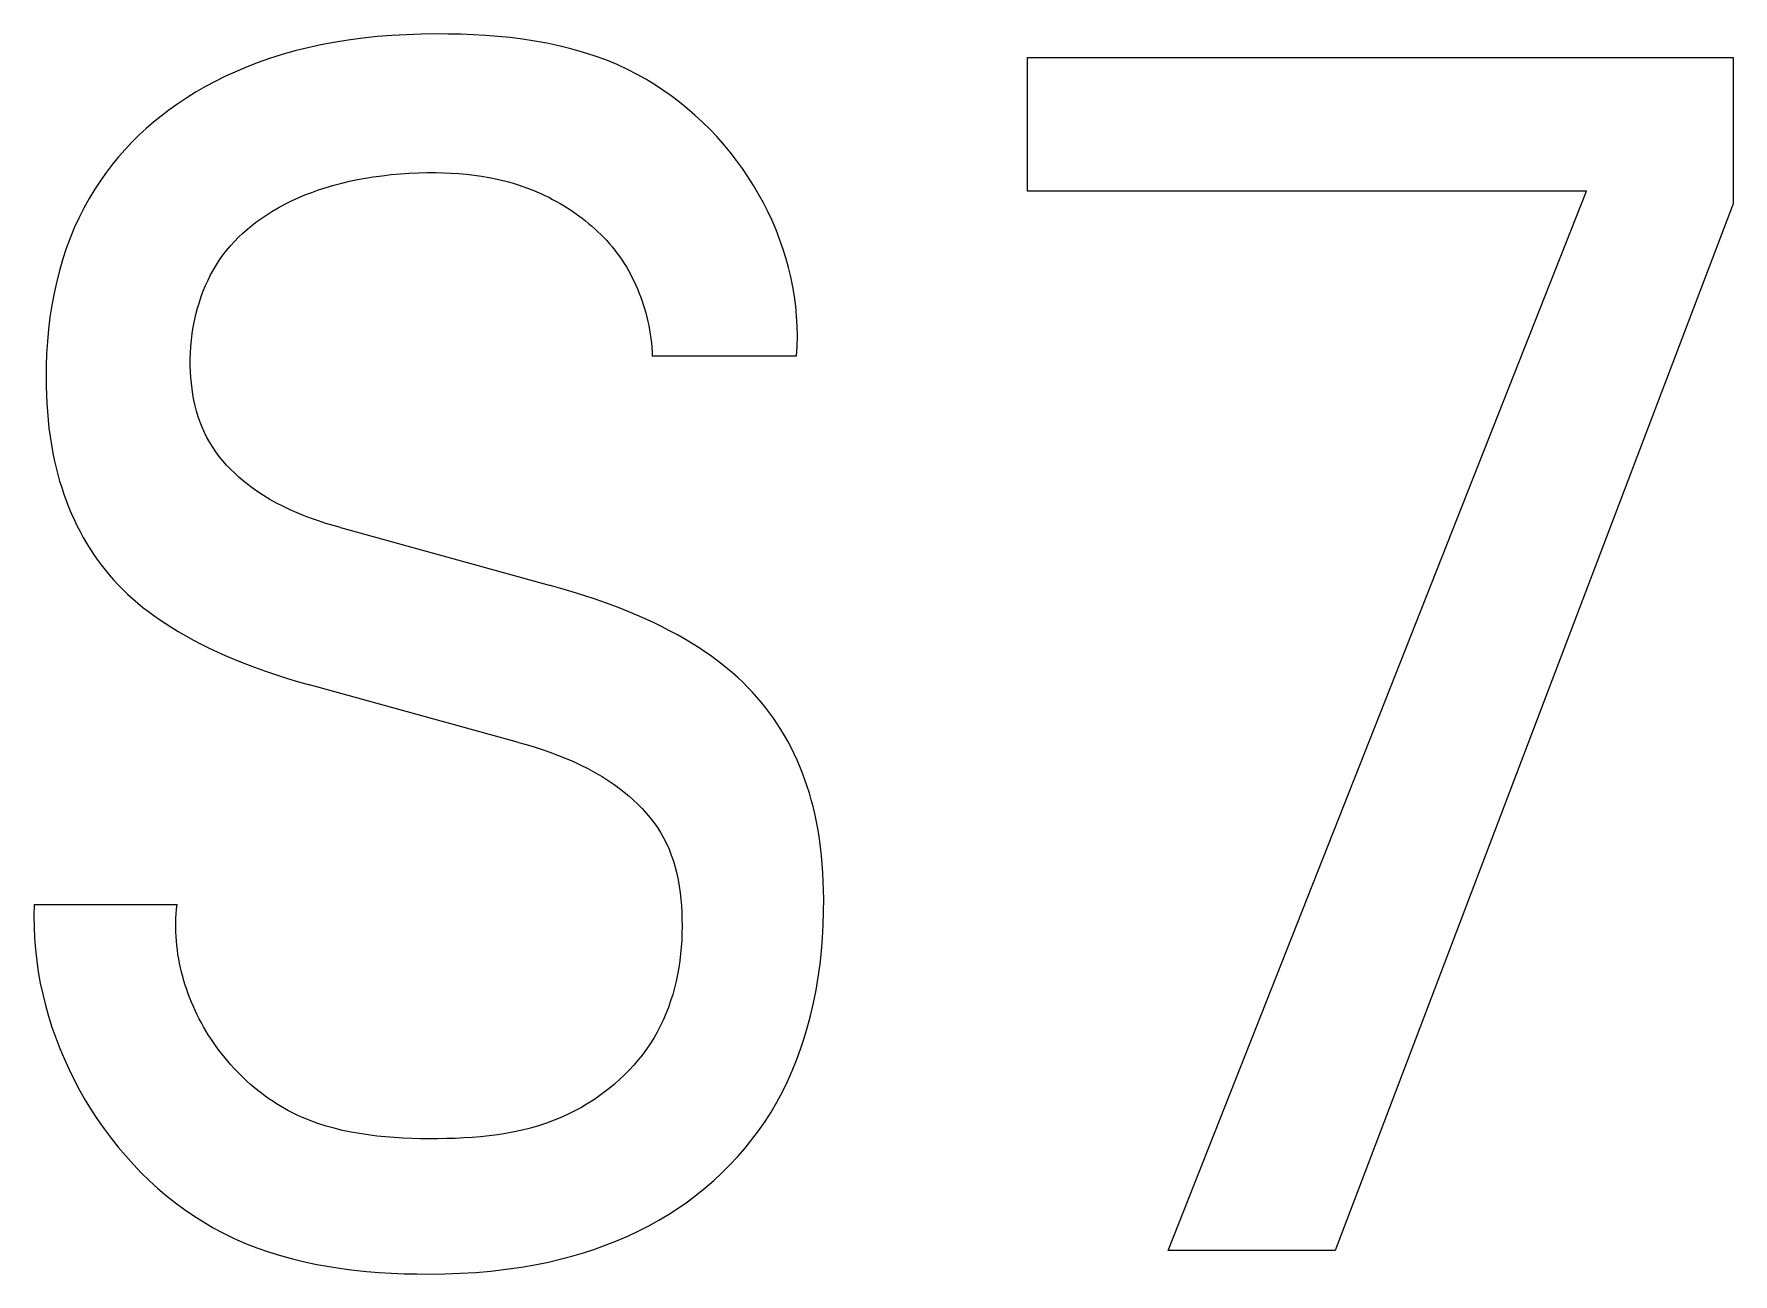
# Model space of a CAD drawing. Extents: x 10 to 656, y -396 to 292.
# Drawn here: x 280.44 to 280.93, y 102.4734 to 102.8312 of the extents above; entities that cross this region are included whole.
import ezdxf

# ---------------------------------------------------------------- set-up
doc = ezdxf.new("R2010")
doc.units = 0
doc.header["$LTSCALE"] = 5
doc.header["$MEASUREMENT"] = 0
doc.layers.get('0').update_dxf_attribs({"linetype": 'CONTINUOUS'})

msp = doc.modelspace()

# ---------------------------------------------------------------- linework, layer by layer
at = {"color": 7, "linetype": 'Continuous'}
for p, q in [((280.52645, 102.82872), (280.52271, 102.82801)), ((280.53062, 102.82939), (280.52645, 102.82872)), ((280.5348, 102.82995), (280.53062, 102.82939)), ((280.53899, 102.83039), (280.5348, 102.82995)), ((280.54321, 102.83072), (280.53899, 102.83039)), ((280.54744, 102.83096), (280.54321, 102.83072)), ((280.55168, 102.8311), (280.54744, 102.83096)), ((280.55595, 102.83116), (280.55168, 102.8311)), ((280.55951, 102.83115), (280.55595, 102.83116)), ((280.56309, 102.83109), (280.55951, 102.83115)), ((280.56667, 102.83095), (280.56309, 102.83109)), ((280.57024, 102.83075), (280.56667, 102.83095)), ((280.57382, 102.83047), (280.57024, 102.83075)), ((280.57738, 102.83012), (280.57382, 102.83047)), ((280.58092, 102.82967), (280.57738, 102.83012)), ((280.58445, 102.82913), (280.58092, 102.82967)), ((280.58795, 102.8285), (280.58445, 102.82913)), ((280.59142, 102.82776), (280.58795, 102.8285)), ((280.50794, 102.82407), (280.50434, 102.8228)), ((280.51159, 102.82522), (280.50794, 102.82407)), ((280.51527, 102.82626), (280.51159, 102.82522)), ((280.51898, 102.82719), (280.51527, 102.82626)), ((280.52271, 102.82801), (280.51898, 102.82719)), ((280.59485, 102.82691), (280.59142, 102.82776)), ((280.59825, 102.82595), (280.59485, 102.82691)), ((280.6016, 102.82487), (280.59825, 102.82595)), ((280.60491, 102.82366), (280.6016, 102.82487)), ((280.60816, 102.82232), (280.60491, 102.82366)), ((280.72655, 102.7858), (280.72655, 102.82433)), ((280.72655, 102.82433), (280.93005, 102.82433)), ((280.93005, 102.82433), (280.93005, 102.78214)), ((280.49504, 102.81886), (280.49223, 102.81747)), ((280.49789, 102.82018), (280.49504, 102.81886)), ((280.50078, 102.82141), (280.49789, 102.82018)), ((280.50434, 102.8228), (280.50078, 102.82141)), ((280.61135, 102.82084), (280.60816, 102.82232)), ((280.61394, 102.81951), (280.61135, 102.82084)), ((280.61648, 102.81809), (280.61394, 102.81951)), ((280.48675, 102.81442), (280.48409, 102.81277)), ((280.48947, 102.81599), (280.48675, 102.81442)), ((280.49223, 102.81747), (280.48947, 102.81599)), ((280.61897, 102.81658), (280.61648, 102.81809)), ((280.62142, 102.81498), (280.61897, 102.81658)), ((280.62381, 102.81329), (280.62142, 102.81498)), ((280.47892, 102.80921), (280.47667, 102.80749)), ((280.48147, 102.81103), (280.47892, 102.80921)), ((280.48409, 102.81277), (280.48147, 102.81103)), ((280.62615, 102.81153), (280.62381, 102.81329)), ((280.62843, 102.80968), (280.62615, 102.81153)), ((280.63065, 102.80775), (280.62843, 102.80968)), ((280.47447, 102.8057), (280.47233, 102.80385)), ((280.47667, 102.80749), (280.47447, 102.8057)), ((280.63281, 102.80575), (280.63065, 102.80775)), ((280.63491, 102.80367), (280.63281, 102.80575)), ((280.46823, 102.79993), (280.46628, 102.79787)), ((280.47025, 102.80192), (280.46823, 102.79993)), ((280.47233, 102.80385), (280.47025, 102.80192)), ((280.63694, 102.80153), (280.63491, 102.80367)), ((280.6389, 102.79932), (280.63694, 102.80153)), ((280.64079, 102.79704), (280.6389, 102.79932)), ((280.4644, 102.79575), (280.4626, 102.79357)), ((280.46628, 102.79787), (280.4644, 102.79575)), ((280.64261, 102.7947), (280.64079, 102.79704)), ((280.64435, 102.79231), (280.64261, 102.7947)), ((280.46087, 102.79133), (280.45923, 102.78902)), ((280.4626, 102.79357), (280.46087, 102.79133)), ((280.53329, 102.78913), (280.53557, 102.78955)), ((280.53557, 102.78955), (280.53786, 102.78992)), ((280.53786, 102.78992), (280.54043, 102.79027)), ((280.54043, 102.79027), (280.54301, 102.79057)), ((280.54301, 102.79057), (280.54559, 102.7908)), ((280.54559, 102.7908), (280.54817, 102.79098)), ((280.54817, 102.79098), (280.55076, 102.7911)), ((280.55076, 102.7911), (280.55335, 102.79116)), ((280.55335, 102.79116), (280.55595, 102.79116)), ((280.55595, 102.79116), (280.55815, 102.79112)), ((280.55815, 102.79112), (280.56035, 102.79103)), ((280.56035, 102.79103), (280.56255, 102.7909)), ((280.56255, 102.7909), (280.56474, 102.79071)), ((280.56474, 102.79071), (280.56693, 102.79046)), ((280.56693, 102.79046), (280.5691, 102.79015)), ((280.5691, 102.79015), (280.57127, 102.78978)), ((280.57127, 102.78978), (280.57408, 102.78919)), ((280.64601, 102.78986), (280.64435, 102.79231)), ((280.64755, 102.78744), (280.64601, 102.78986)), ((280.4575, 102.78638), (280.45587, 102.78367)), ((280.45923, 102.78902), (280.4575, 102.78638)), ((280.51616, 102.78387), (280.51811, 102.7847)), ((280.51811, 102.7847), (280.52009, 102.78546)), ((280.52009, 102.78546), (280.52209, 102.78618)), ((280.52209, 102.78618), (280.52429, 102.78689)), ((280.52429, 102.78689), (280.52652, 102.78754)), ((280.52652, 102.78754), (280.52876, 102.78813)), ((280.52876, 102.78813), (280.53102, 102.78866)), ((280.53102, 102.78866), (280.53329, 102.78913)), ((280.57408, 102.78919), (280.57687, 102.78848)), ((280.57687, 102.78848), (280.57825, 102.78808)), ((280.57825, 102.78808), (280.57962, 102.78765)), ((280.57962, 102.78765), (280.58098, 102.78719)), ((280.58098, 102.78719), (280.58233, 102.7867)), ((280.58233, 102.7867), (280.58367, 102.78618)), ((280.58367, 102.78618), (280.58499, 102.78563)), ((280.58499, 102.78563), (280.58616, 102.78512)), ((280.58616, 102.78512), (280.58731, 102.78459)), ((280.58731, 102.78459), (280.58845, 102.78403)), ((280.64901, 102.78497), (280.64755, 102.78744)), ((280.65039, 102.78245), (280.64901, 102.78497)), ((280.88782, 102.7858), (280.72655, 102.7858)), ((280.76708, 102.48018), (280.88782, 102.7858)), ((280.45435, 102.78089), (280.45294, 102.77806)), ((280.45587, 102.78367), (280.45435, 102.78089)), ((280.50716, 102.77902), (280.50863, 102.77994)), ((280.50863, 102.77994), (280.51046, 102.78102)), ((280.51046, 102.78102), (280.51233, 102.78203)), ((280.51233, 102.78203), (280.51423, 102.78298)), ((280.51423, 102.78298), (280.51616, 102.78387)), ((280.58845, 102.78403), (280.58958, 102.78344)), ((280.58958, 102.78344), (280.59069, 102.78284)), ((280.59069, 102.78284), (280.5918, 102.78221)), ((280.5918, 102.78221), (280.59289, 102.78156)), ((280.59289, 102.78156), (280.59397, 102.78088)), ((280.59397, 102.78088), (280.59503, 102.78019)), ((280.59503, 102.78019), (280.59608, 102.77947)), ((280.65168, 102.7799), (280.65039, 102.78245)), ((280.6529, 102.7773), (280.65168, 102.7799)), ((280.93005, 102.78214), (280.81525, 102.48018)), ((280.45163, 102.77518), (280.45042, 102.77225)), ((280.45294, 102.77806), (280.45163, 102.77518)), ((280.50028, 102.77373), (280.50158, 102.77488)), ((280.50158, 102.77488), (280.50293, 102.77598)), ((280.50293, 102.77598), (280.5043, 102.77704)), ((280.5043, 102.77704), (280.50572, 102.77805)), ((280.50572, 102.77805), (280.50716, 102.77902)), ((280.59608, 102.77947), (280.59711, 102.77872)), ((280.59711, 102.77872), (280.59808, 102.778)), ((280.59808, 102.778), (280.59902, 102.77726)), ((280.59902, 102.77726), (280.59996, 102.7765)), ((280.59996, 102.7765), (280.60087, 102.77572)), ((280.60087, 102.77572), (280.60177, 102.77492)), ((280.60177, 102.77492), (280.60265, 102.7741)), ((280.65403, 102.77467), (280.6529, 102.7773)), ((280.65507, 102.772), (280.65403, 102.77467)), ((280.45042, 102.77225), (280.44932, 102.76929)), ((280.49554, 102.7687), (280.49665, 102.77002)), ((280.49665, 102.77002), (280.49781, 102.77131)), ((280.49781, 102.77131), (280.49902, 102.77254)), ((280.49902, 102.77254), (280.50028, 102.77373)), ((280.60265, 102.7741), (280.60352, 102.77326)), ((280.60352, 102.77326), (280.60436, 102.7724)), ((280.60436, 102.7724), (280.60518, 102.77153)), ((280.60518, 102.77153), (280.60598, 102.77063)), ((280.60598, 102.77063), (280.60676, 102.76972)), ((280.60676, 102.76972), (280.60751, 102.76878)), ((280.65602, 102.7693), (280.65507, 102.772)), ((280.44832, 102.76628), (280.44742, 102.76325)), ((280.44932, 102.76929), (280.44832, 102.76628)), ((280.49262, 102.76456), (280.49354, 102.76598)), ((280.49354, 102.76598), (280.49451, 102.76736)), ((280.49451, 102.76736), (280.49554, 102.7687)), ((280.60751, 102.76878), (280.60824, 102.76783)), ((280.60824, 102.76783), (280.60893, 102.76688)), ((280.60893, 102.76688), (280.6096, 102.76591)), ((280.6096, 102.76591), (280.61024, 102.76493)), ((280.61024, 102.76493), (280.61085, 102.76393)), ((280.65687, 102.76657), (280.65602, 102.7693)), ((280.65764, 102.76382), (280.65687, 102.76657)), ((280.44742, 102.76325), (280.44654, 102.75984)), ((280.48948, 102.75856), (280.49019, 102.76011)), ((280.49019, 102.76011), (280.49095, 102.76162)), ((280.49095, 102.76162), (280.49176, 102.7631)), ((280.49176, 102.7631), (280.49262, 102.76456)), ((280.61085, 102.76393), (280.61145, 102.76291)), ((280.61145, 102.76291), (280.61201, 102.76188)), ((280.61201, 102.76188), (280.61256, 102.76084)), ((280.61256, 102.76084), (280.61308, 102.75978)), ((280.65831, 102.76104), (280.65764, 102.76382)), ((280.65887, 102.75824), (280.65831, 102.76104)), ((280.44578, 102.7564), (280.44514, 102.75294)), ((280.44654, 102.75984), (280.44578, 102.7564)), ((280.48769, 102.75382), (280.48823, 102.75542)), ((280.48823, 102.75542), (280.48883, 102.757)), ((280.48883, 102.757), (280.48948, 102.75856)), ((280.61308, 102.75978), (280.61357, 102.75871)), ((280.61357, 102.75871), (280.61405, 102.75763)), ((280.61405, 102.75763), (280.61449, 102.75654)), ((280.61449, 102.75654), (280.61492, 102.75544)), ((280.61492, 102.75544), (280.61531, 102.75433)), ((280.65934, 102.75542), (280.65887, 102.75824)), ((280.65971, 102.75258), (280.65934, 102.75542)), ((280.44514, 102.75294), (280.44461, 102.74946)), ((280.48625, 102.74839), (280.48667, 102.75021)), ((280.48667, 102.75021), (280.48715, 102.75202)), ((280.48715, 102.75202), (280.48769, 102.75382)), ((280.61531, 102.75433), (280.61572, 102.75313)), ((280.61572, 102.75313), (280.61609, 102.75192)), ((280.61609, 102.75192), (280.61643, 102.7507)), ((280.61643, 102.7507), (280.61675, 102.74947)), ((280.65997, 102.74973), (280.65971, 102.75258)), ((280.44418, 102.74597), (280.44386, 102.74246)), ((280.44461, 102.74946), (280.44418, 102.74597)), ((280.48561, 102.7447), (280.4859, 102.74655)), ((280.4859, 102.74655), (280.48625, 102.74839)), ((280.61675, 102.74947), (280.61704, 102.74824)), ((280.61704, 102.74824), (280.6173, 102.747)), ((280.6173, 102.747), (280.61753, 102.74575)), ((280.61753, 102.74575), (280.61774, 102.7445)), ((280.66012, 102.74687), (280.65997, 102.74973)), ((280.66017, 102.744), (280.66012, 102.74687)), ((280.44386, 102.74246), (280.44364, 102.73894)), ((280.48511, 102.73908), (280.48522, 102.74096)), ((280.48522, 102.74096), (280.48538, 102.74283)), ((280.48538, 102.74283), (280.48561, 102.7447)), ((280.61774, 102.7445), (280.61791, 102.74325)), ((280.61791, 102.74325), (280.61806, 102.742)), ((280.61806, 102.742), (280.61818, 102.74074)), ((280.61818, 102.74074), (280.61827, 102.73949)), ((280.65992, 102.73824), (280.6601, 102.74112)), ((280.6601, 102.74112), (280.66017, 102.744)), ((280.44352, 102.73542), (280.44348, 102.73189)), ((280.44364, 102.73894), (280.44352, 102.73542)), ((280.48506, 102.7372), (280.48511, 102.73908)), ((280.48507, 102.73531), (280.48506, 102.7372)), ((280.61827, 102.73949), (280.61833, 102.73824)), ((280.65992, 102.73824), (280.61833, 102.73824)), ((280.44348, 102.73189), (280.44351, 102.72947)), ((280.48513, 102.73366), (280.48507, 102.73531)), ((280.48523, 102.73201), (280.48513, 102.73366)), ((280.48538, 102.73037), (280.48523, 102.73201)), ((280.44351, 102.72947), (280.44358, 102.72705)), ((280.44358, 102.72705), (280.44369, 102.72463)), ((280.48558, 102.72873), (280.48538, 102.73037)), ((280.48583, 102.7271), (280.48558, 102.72873)), ((280.48613, 102.72549), (280.48583, 102.7271)), ((280.44369, 102.72463), (280.44385, 102.72222)), ((280.44385, 102.72222), (280.44406, 102.71981)), ((280.48649, 102.72388), (280.48613, 102.72549)), ((280.4869, 102.7223), (280.48649, 102.72388)), ((280.48737, 102.72073), (280.4869, 102.7223)), ((280.4879, 102.71919), (280.48737, 102.72073)), ((280.44406, 102.71981), (280.44432, 102.71741)), ((280.44432, 102.71741), (280.44464, 102.71501)), ((280.4885, 102.71768), (280.4879, 102.71919)), ((280.48916, 102.71619), (280.4885, 102.71768)), ((280.48988, 102.71474), (280.48916, 102.71619)), ((280.44464, 102.71501), (280.44501, 102.71263)), ((280.44501, 102.71263), (280.44544, 102.71025)), ((280.49068, 102.71332), (280.48988, 102.71474)), ((280.49154, 102.71193), (280.49068, 102.71332)), ((280.49246, 102.71058), (280.49154, 102.71193)), ((280.44544, 102.71025), (280.44593, 102.70788)), ((280.44593, 102.70788), (280.44638, 102.70597)), ((280.44638, 102.70597), (280.44687, 102.70406)), ((280.49344, 102.70927), (280.49246, 102.71058)), ((280.49448, 102.70799), (280.49344, 102.70927)), ((280.49556, 102.70675), (280.49448, 102.70799)), ((280.4967, 102.70555), (280.49556, 102.70675)), ((280.44687, 102.70406), (280.4474, 102.70216)), ((280.4474, 102.70216), (280.44798, 102.70028)), ((280.49788, 102.7044), (280.4967, 102.70555)), ((280.49909, 102.70328), (280.49788, 102.7044)), ((280.50035, 102.7022), (280.49909, 102.70328)), ((280.50164, 102.70116), (280.50035, 102.7022)), ((280.50296, 102.70016), (280.50164, 102.70116)), ((280.44798, 102.70028), (280.4486, 102.6984)), ((280.4486, 102.6984), (280.44927, 102.69655)), ((280.44927, 102.69655), (280.44998, 102.69471)), ((280.50431, 102.69921), (280.50296, 102.70016)), ((280.50616, 102.698), (280.50431, 102.69921)), ((280.50804, 102.69686), (280.50616, 102.698)), ((280.50996, 102.69579), (280.50804, 102.69686)), ((280.44998, 102.69471), (280.45074, 102.69289)), ((280.45074, 102.69289), (280.45154, 102.69109)), ((280.51192, 102.69478), (280.50996, 102.69579)), ((280.5139, 102.69384), (280.51192, 102.69478)), ((280.51591, 102.69296), (280.5139, 102.69384)), ((280.51795, 102.69213), (280.51591, 102.69296)), ((280.52, 102.69136), (280.51795, 102.69213)), ((280.52207, 102.69064), (280.52, 102.69136)), ((280.45154, 102.69109), (280.45239, 102.68931)), ((280.45239, 102.68931), (280.45329, 102.68756)), ((280.45329, 102.68756), (280.4542, 102.6859)), ((280.52416, 102.68996), (280.52207, 102.69064)), ((280.52626, 102.68932), (280.52416, 102.68996)), ((280.52836, 102.68872), (280.52626, 102.68932)), ((280.52836, 102.68872), (280.58862, 102.67214)), ((280.4542, 102.6859), (280.45514, 102.68427)), ((280.45514, 102.68427), (280.45614, 102.68266)), ((280.45614, 102.68266), (280.45717, 102.68108)), ((280.45717, 102.68108), (280.45825, 102.67953)), ((280.45825, 102.67953), (280.45936, 102.67801)), ((280.45936, 102.67801), (280.46052, 102.67652)), ((280.46052, 102.67652), (280.46172, 102.67507)), ((280.46172, 102.67507), (280.46296, 102.67365)), ((280.46296, 102.67365), (280.46424, 102.67226)), ((280.46424, 102.67226), (280.46555, 102.67092)), ((280.59194, 102.6712), (280.58862, 102.67214)), ((280.46555, 102.67092), (280.46696, 102.66955)), ((280.46696, 102.66955), (280.46842, 102.66823)), ((280.46842, 102.66823), (280.46991, 102.66695)), ((280.46991, 102.66695), (280.47143, 102.66571)), ((280.59525, 102.67022), (280.59194, 102.6712)), ((280.59855, 102.66918), (280.59525, 102.67022)), ((280.60182, 102.66809), (280.59855, 102.66918)), ((280.60508, 102.66695), (280.60182, 102.66809)), ((280.60831, 102.66574), (280.60508, 102.66695)), ((280.47143, 102.66571), (280.47298, 102.6645)), ((280.47298, 102.6645), (280.47456, 102.66334)), ((280.47456, 102.66334), (280.47617, 102.66221)), ((280.47617, 102.66221), (280.47781, 102.66111)), ((280.61152, 102.66447), (280.60831, 102.66574)), ((280.61392, 102.66346), (280.61152, 102.66447)), ((280.61631, 102.66241), (280.61392, 102.66346)), ((280.61867, 102.66132), (280.61631, 102.66241)), ((280.47781, 102.66111), (280.47946, 102.66005)), ((280.47946, 102.66005), (280.48162, 102.65873)), ((280.48162, 102.65873), (280.4838, 102.65747)), ((280.4838, 102.65747), (280.48602, 102.65625)), ((280.62102, 102.66018), (280.61867, 102.66132)), ((280.62333, 102.65899), (280.62102, 102.66018)), ((280.62563, 102.65776), (280.62333, 102.65899)), ((280.62789, 102.65646), (280.62563, 102.65776)), ((280.48602, 102.65625), (280.48826, 102.65509)), ((280.48826, 102.65509), (280.49052, 102.65397)), ((280.49052, 102.65397), (280.4928, 102.65289)), ((280.4928, 102.65289), (280.49511, 102.65186)), ((280.63012, 102.65512), (280.62789, 102.65646)), ((280.63182, 102.65404), (280.63012, 102.65512)), ((280.6335, 102.65293), (280.63182, 102.65404)), ((280.63515, 102.65178), (280.6335, 102.65293)), ((280.49511, 102.65186), (280.49743, 102.65086)), ((280.49743, 102.65086), (280.50051, 102.64961)), ((280.50051, 102.64961), (280.50362, 102.64842)), ((280.50362, 102.64842), (280.50675, 102.6473)), ((280.50675, 102.6473), (280.5099, 102.64623)), ((280.63677, 102.65059), (280.63515, 102.65178)), ((280.63837, 102.64937), (280.63677, 102.65059)), ((280.63994, 102.64811), (280.63837, 102.64937)), ((280.64147, 102.64681), (280.63994, 102.64811)), ((280.5099, 102.64623), (280.51307, 102.64522)), ((280.51307, 102.64522), (280.51625, 102.64426)), ((280.51625, 102.64426), (280.51945, 102.64336)), ((280.57971, 102.62677), (280.51945, 102.64336)), ((280.64297, 102.64547), (280.64147, 102.64681)), ((280.64443, 102.64409), (280.64297, 102.64547)), ((280.64581, 102.64271), (280.64443, 102.64409)), ((280.64716, 102.6413), (280.64581, 102.64271)), ((280.64846, 102.63984), (280.64716, 102.6413)), ((280.64973, 102.63836), (280.64846, 102.63984)), ((280.65095, 102.63684), (280.64973, 102.63836)), ((280.65213, 102.63528), (280.65095, 102.63684)), ((280.65328, 102.6337), (280.65213, 102.63528)), ((280.65437, 102.63208), (280.65328, 102.6337)), ((280.65543, 102.63044), (280.65437, 102.63208)), ((280.65644, 102.62877), (280.65543, 102.63044)), ((280.6574, 102.62707), (280.65644, 102.62877)), ((280.57971, 102.62677), (280.582, 102.62612)), ((280.582, 102.62612), (280.58427, 102.62544)), ((280.58427, 102.62544), (280.58653, 102.62471)), ((280.58653, 102.62471), (280.58878, 102.62393)), ((280.58878, 102.62393), (280.59101, 102.62311)), ((280.59101, 102.62311), (280.59322, 102.62223)), ((280.65835, 102.62528), (280.6574, 102.62707)), ((280.65925, 102.62346), (280.65835, 102.62528)), ((280.6601, 102.62162), (280.65925, 102.62346)), ((280.59322, 102.62223), (280.59541, 102.62129)), ((280.59541, 102.62129), (280.59757, 102.62029)), ((280.59757, 102.62029), (280.5997, 102.61922)), ((280.5997, 102.61922), (280.6018, 102.61808)), ((280.6018, 102.61808), (280.60386, 102.61687)), ((280.6609, 102.61976), (280.6601, 102.62162)), ((280.66166, 102.61788), (280.6609, 102.61976)), ((280.66236, 102.61598), (280.66166, 102.61788)), ((280.60386, 102.61687), (280.60588, 102.61558)), ((280.60588, 102.61558), (280.60734, 102.61458)), ((280.60734, 102.61458), (280.60878, 102.61353)), ((280.60878, 102.61353), (280.61018, 102.61244)), ((280.66302, 102.61406), (280.66236, 102.61598)), ((280.66363, 102.61213), (280.66302, 102.61406)), ((280.61018, 102.61244), (280.61155, 102.61131)), ((280.61155, 102.61131), (280.61288, 102.61013)), ((280.61288, 102.61013), (280.61417, 102.60892)), ((280.61417, 102.60892), (280.6154, 102.60766)), ((280.66419, 102.61018), (280.66363, 102.61213)), ((280.66471, 102.60822), (280.66419, 102.61018)), ((280.66518, 102.60626), (280.66471, 102.60822)), ((280.6154, 102.60766), (280.61659, 102.60635)), ((280.61659, 102.60635), (280.61772, 102.60501)), ((280.61772, 102.60501), (280.61879, 102.60363)), ((280.61879, 102.60363), (280.61979, 102.6022)), ((280.6657, 102.60383), (280.66518, 102.60626)), ((280.66615, 102.6014), (280.6657, 102.60383)), ((280.61979, 102.6022), (280.62073, 102.60074)), ((280.62073, 102.60074), (280.62159, 102.59924)), ((280.62159, 102.59924), (280.62241, 102.59761)), ((280.66654, 102.59895), (280.66615, 102.6014)), ((280.66687, 102.5965), (280.66654, 102.59895)), ((280.62241, 102.59761), (280.62316, 102.59593)), ((280.62316, 102.59593), (280.62382, 102.59422)), ((280.62382, 102.59422), (280.62441, 102.59248)), ((280.66714, 102.59403), (280.66687, 102.5965)), ((280.66736, 102.59157), (280.66714, 102.59403)), ((280.62441, 102.59248), (280.62492, 102.59071)), ((280.62492, 102.59071), (280.62537, 102.58891)), ((280.62537, 102.58891), (280.62575, 102.58709)), ((280.66753, 102.58909), (280.66736, 102.59157)), ((280.66766, 102.58661), (280.66753, 102.58909)), ((280.62575, 102.58709), (280.62607, 102.58525)), ((280.62607, 102.58525), (280.62634, 102.58339)), ((280.66774, 102.58413), (280.66766, 102.58661)), ((280.66777, 102.58165), (280.66774, 102.58413)), ((280.44009, 102.57994), (280.43999, 102.57671)), ((280.44009, 102.57994), (280.48125, 102.57994)), ((280.48101, 102.57733), (280.48111, 102.57864)), ((280.48111, 102.57864), (280.48125, 102.57994)), ((280.62634, 102.58339), (280.62655, 102.58152)), ((280.62655, 102.58152), (280.62671, 102.57963)), ((280.62671, 102.57963), (280.62682, 102.57775)), ((280.66776, 102.57786), (280.66777, 102.58165)), ((280.43999, 102.57671), (280.44001, 102.57347)), ((280.48089, 102.57471), (280.48093, 102.57602)), ((280.48089, 102.57341), (280.48089, 102.57471)), ((280.48093, 102.57602), (280.48101, 102.57733)), ((280.62682, 102.57775), (280.62689, 102.57574)), ((280.62689, 102.57574), (280.62692, 102.57373)), ((280.62692, 102.57373), (280.62689, 102.57172)), ((280.66744, 102.57029), (280.66765, 102.57407)), ((280.66765, 102.57407), (280.66776, 102.57786)), ((280.44001, 102.57347), (280.44015, 102.57023)), ((280.44015, 102.57023), (280.4404, 102.56699)), ((280.48091, 102.5721), (280.48089, 102.57341)), ((280.48097, 102.57079), (280.48091, 102.5721)), ((280.48106, 102.56949), (280.48097, 102.57079)), ((280.48118, 102.56819), (280.48106, 102.56949)), ((280.62681, 102.56971), (280.62668, 102.56771)), ((280.62689, 102.57172), (280.62681, 102.56971)), ((280.66713, 102.56652), (280.66744, 102.57029)), ((280.4404, 102.56699), (280.44077, 102.56376)), ((280.48134, 102.56689), (280.48118, 102.56819)), ((280.48152, 102.5656), (280.48134, 102.56689)), ((280.48173, 102.56431), (280.48152, 102.5656)), ((280.48198, 102.56302), (280.48173, 102.56431)), ((280.6265, 102.56572), (280.62626, 102.56374)), ((280.62668, 102.56771), (280.6265, 102.56572)), ((280.66672, 102.56276), (280.66713, 102.56652)), ((280.44077, 102.56376), (280.44124, 102.56052)), ((280.44124, 102.56052), (280.44182, 102.5573)), ((280.48225, 102.56174), (280.48198, 102.56302)), ((280.48255, 102.56047), (280.48225, 102.56174)), ((280.48288, 102.5592), (280.48255, 102.56047)), ((280.48324, 102.55794), (280.48288, 102.5592)), ((280.62561, 102.5598), (280.6252, 102.55786)), ((280.62596, 102.56176), (280.62561, 102.5598)), ((280.62626, 102.56374), (280.62596, 102.56176)), ((280.66558, 102.55528), (280.6662, 102.55901)), ((280.6662, 102.55901), (280.66672, 102.56276)), ((280.44182, 102.5573), (280.44251, 102.5541)), ((280.44251, 102.5541), (280.4433, 102.55091)), ((280.48363, 102.55669), (280.48324, 102.55794)), ((280.48404, 102.55544), (280.48363, 102.55669)), ((280.48448, 102.5542), (280.48404, 102.55544)), ((280.48495, 102.55298), (280.48448, 102.5542)), ((280.62474, 102.55594), (280.62421, 102.55403)), ((280.6252, 102.55786), (280.62474, 102.55594)), ((280.66484, 102.55157), (280.66558, 102.55528)), ((280.4433, 102.55091), (280.44419, 102.54774)), ((280.48544, 102.55176), (280.48495, 102.55298)), ((280.48596, 102.55055), (280.48544, 102.55176)), ((280.48651, 102.54935), (280.48596, 102.55055)), ((280.48708, 102.54816), (280.48651, 102.54935)), ((280.62297, 102.55029), (280.62225, 102.54846)), ((280.62362, 102.55215), (280.62297, 102.55029)), ((280.62421, 102.55403), (280.62362, 102.55215)), ((280.66398, 102.54788), (280.66484, 102.55157)), ((280.44419, 102.54774), (280.44518, 102.5446)), ((280.44518, 102.5446), (280.44628, 102.54148)), ((280.48767, 102.54698), (280.48708, 102.54816)), ((280.48829, 102.54582), (280.48767, 102.54698)), ((280.48893, 102.54467), (280.48829, 102.54582)), ((280.4896, 102.54353), (280.48893, 102.54467)), ((280.62062, 102.54488), (280.61971, 102.54314)), ((280.62147, 102.54665), (280.62062, 102.54488)), ((280.62225, 102.54846), (280.62147, 102.54665)), ((280.66216, 102.54143), (280.66312, 102.54464)), ((280.66312, 102.54464), (280.66398, 102.54788)), ((280.44628, 102.54148), (280.44746, 102.5384)), ((280.49028, 102.54241), (280.4896, 102.54353)), ((280.49101, 102.54127), (280.49028, 102.54241)), ((280.49177, 102.54014), (280.49101, 102.54127)), ((280.49255, 102.53903), (280.49177, 102.54014)), ((280.61771, 102.5398), (280.61662, 102.5382)), ((280.61873, 102.54143), (280.61771, 102.5398)), ((280.61971, 102.54314), (280.61873, 102.54143)), ((280.66111, 102.53824), (280.66216, 102.54143)), ((280.44746, 102.5384), (280.44875, 102.53535)), ((280.44875, 102.53535), (280.45012, 102.53233)), ((280.49335, 102.53794), (280.49255, 102.53903)), ((280.49417, 102.53686), (280.49335, 102.53794)), ((280.49501, 102.5358), (280.49417, 102.53686)), ((280.49588, 102.53476), (280.49501, 102.5358)), ((280.49676, 102.53374), (280.49588, 102.53476)), ((280.61426, 102.53512), (280.613, 102.53364)), ((280.61547, 102.53664), (280.61426, 102.53512)), ((280.61662, 102.5382), (280.61547, 102.53664)), ((280.6587, 102.53199), (280.65996, 102.53509)), ((280.65996, 102.53509), (280.66111, 102.53824)), ((280.45012, 102.53233), (280.45159, 102.52936)), ((280.49767, 102.53274), (280.49676, 102.53374)), ((280.49859, 102.53176), (280.49767, 102.53274)), ((280.49954, 102.5308), (280.49859, 102.53176)), ((280.5005, 102.52986), (280.49954, 102.5308)), ((280.50148, 102.52895), (280.5005, 102.52986)), ((280.61031, 102.53081), (280.6089, 102.52946)), ((280.61168, 102.5322), (280.61031, 102.53081)), ((280.613, 102.53364), (280.61168, 102.5322)), ((280.65733, 102.52892), (280.6587, 102.53199)), ((280.45159, 102.52936), (280.45315, 102.52643)), ((280.45315, 102.52643), (280.45479, 102.52355)), ((280.50248, 102.52805), (280.50148, 102.52895)), ((280.5035, 102.52718), (280.50248, 102.52805)), ((280.50454, 102.52634), (280.5035, 102.52718)), ((280.50559, 102.52552), (280.50454, 102.52634)), ((280.50665, 102.52472), (280.50559, 102.52552)), ((280.50774, 102.52395), (280.50665, 102.52472)), ((280.6044, 102.52571), (280.60282, 102.52456)), ((280.60594, 102.52691), (280.6044, 102.52571)), ((280.60744, 102.52816), (280.60594, 102.52691)), ((280.6089, 102.52946), (280.60744, 102.52816)), ((280.65428, 102.52296), (280.65586, 102.52592)), ((280.65586, 102.52592), (280.65733, 102.52892)), ((280.45479, 102.52355), (280.45652, 102.52073)), ((280.45652, 102.52073), (280.45834, 102.51794)), ((280.50884, 102.5232), (280.50774, 102.52395)), ((280.50995, 102.52248), (280.50884, 102.5232)), ((280.51108, 102.52179), (280.50995, 102.52248)), ((280.51222, 102.52113), (280.51108, 102.52179)), ((280.51338, 102.52049), (280.51222, 102.52113)), ((280.51454, 102.51989), (280.51338, 102.52049)), ((280.51574, 102.5193), (280.51454, 102.51989)), ((280.59619, 102.52051), (280.59447, 102.51964)), ((280.59789, 102.52144), (280.59619, 102.52051)), ((280.59957, 102.52242), (280.59789, 102.52144)), ((280.60121, 102.52346), (280.59957, 102.52242)), ((280.60282, 102.52456), (280.60121, 102.52346)), ((280.65085, 102.51736), (280.65259, 102.52008)), ((280.65259, 102.52008), (280.65428, 102.52296)), ((280.45834, 102.51794), (280.46025, 102.51521)), ((280.46025, 102.51521), (280.46223, 102.51255)), ((280.51695, 102.51875), (280.51574, 102.5193)), ((280.51817, 102.51822), (280.51695, 102.51875)), ((280.5194, 102.51773), (280.51817, 102.51822)), ((280.52064, 102.51726), (280.5194, 102.51773)), ((280.5219, 102.51681), (280.52064, 102.51726)), ((280.52424, 102.51606), (280.5219, 102.51681)), ((280.52661, 102.5154), (280.52424, 102.51606)), ((280.52901, 102.51481), (280.52661, 102.5154)), ((280.58083, 102.5149), (280.57847, 102.51438)), ((280.58317, 102.51548), (280.58083, 102.5149)), ((280.58549, 102.51615), (280.58317, 102.51548)), ((280.58778, 102.51689), (280.58549, 102.51615)), ((280.59004, 102.51772), (280.58778, 102.51689)), ((280.59227, 102.51863), (280.59004, 102.51772)), ((280.59447, 102.51964), (280.59227, 102.51863)), ((280.64901, 102.51471), (280.65085, 102.51736)), ((280.46223, 102.51255), (280.4643, 102.50995)), ((280.4643, 102.50995), (280.46644, 102.50742)), ((280.53144, 102.5143), (280.52901, 102.51481)), ((280.5339, 102.51387), (280.53144, 102.5143)), ((280.53637, 102.51349), (280.5339, 102.51387)), ((280.53886, 102.51318), (280.53637, 102.51349)), ((280.54137, 102.51293), (280.53886, 102.51318)), ((280.54389, 102.51273), (280.54137, 102.51293)), ((280.54642, 102.51258), (280.54389, 102.51273)), ((280.54896, 102.51248), (280.54642, 102.51258)), ((280.5515, 102.51241), (280.54896, 102.51248)), ((280.55404, 102.51238), (280.5515, 102.51241)), ((280.55652, 102.51238), (280.55404, 102.51238)), ((280.559, 102.51242), (280.55652, 102.51238)), ((280.56147, 102.51249), (280.559, 102.51242)), ((280.56393, 102.51261), (280.56147, 102.51249)), ((280.56639, 102.51277), (280.56393, 102.51261)), ((280.56883, 102.51297), (280.56639, 102.51277)), ((280.57127, 102.51324), (280.56883, 102.51297)), ((280.57368, 102.51356), (280.57127, 102.51324)), ((280.57609, 102.51394), (280.57368, 102.51356)), ((280.57847, 102.51438), (280.57609, 102.51394)), ((280.64504, 102.50961), (280.64708, 102.51213)), ((280.64708, 102.51213), (280.64901, 102.51471)), ((280.46644, 102.50742), (280.46865, 102.50497)), ((280.64071, 102.50482), (280.64292, 102.50718)), ((280.64292, 102.50718), (280.64504, 102.50961)), ((280.46865, 102.50497), (280.47094, 102.50259)), ((280.47094, 102.50259), (280.4733, 102.50029)), ((280.4733, 102.50029), (280.47573, 102.49807)), ((280.63361, 102.49823), (280.63605, 102.50034)), ((280.63605, 102.50034), (280.63842, 102.50254)), ((280.63842, 102.50254), (280.64071, 102.50482)), ((280.47573, 102.49807), (280.47822, 102.49595)), ((280.47822, 102.49595), (280.48078, 102.49391)), ((280.62844, 102.49422), (280.63106, 102.49618)), ((280.63106, 102.49618), (280.63361, 102.49823)), ((280.48078, 102.49391), (280.48341, 102.49196)), ((280.48341, 102.49196), (280.4861, 102.49012)), ((280.6202, 102.4889), (280.623, 102.49058)), ((280.623, 102.49058), (280.62575, 102.49236)), ((280.62575, 102.49236), (280.62844, 102.49422)), ((280.4861, 102.49012), (280.48884, 102.48837)), ((280.48884, 102.48837), (280.49164, 102.48673)), ((280.49164, 102.48673), (280.4945, 102.4852)), ((280.61147, 102.48441), (280.61443, 102.48581)), ((280.61443, 102.48581), (280.61734, 102.48731)), ((280.61734, 102.48731), (280.6202, 102.4889)), ((280.4945, 102.4852), (280.49771, 102.48364)), ((280.49771, 102.48364), (280.50097, 102.48221)), ((280.50097, 102.48221), (280.50429, 102.48091)), ((280.50429, 102.48091), (280.50766, 102.47973)), ((280.59845, 102.47948), (280.60176, 102.48056)), ((280.60176, 102.48056), (280.60504, 102.48174)), ((280.60504, 102.48174), (280.60828, 102.48302)), ((280.60828, 102.48302), (280.61147, 102.48441)), ((280.50766, 102.47973), (280.51107, 102.47867)), ((280.51107, 102.47867), (280.51453, 102.47772)), ((280.51453, 102.47772), (280.51803, 102.47687)), ((280.51803, 102.47687), (280.52156, 102.47613)), ((280.52156, 102.47613), (280.52512, 102.47549)), ((280.58059, 102.47535), (280.58495, 102.47612)), ((280.58495, 102.47612), (280.58835, 102.47682)), ((280.58835, 102.47682), (280.59174, 102.47761)), ((280.59174, 102.47761), (280.5951, 102.4785)), ((280.5951, 102.4785), (280.59845, 102.47948)), ((280.81525, 102.48018), (280.76708, 102.48018)), ((280.52512, 102.47549), (280.5287, 102.47494)), ((280.5287, 102.47494), (280.5323, 102.47448)), ((280.5323, 102.47448), (280.53591, 102.47411)), ((280.53591, 102.47411), (280.53953, 102.47381)), ((280.53953, 102.47381), (280.54316, 102.4736)), ((280.54316, 102.4736), (280.54679, 102.47345)), ((280.54679, 102.47345), (280.55042, 102.47337)), ((280.55042, 102.47337), (280.55404, 102.47336)), ((280.55404, 102.47336), (280.55851, 102.47342)), ((280.55851, 102.47342), (280.56296, 102.47358)), ((280.56296, 102.47358), (280.5674, 102.47384)), ((280.5674, 102.47384), (280.57181, 102.47422)), ((280.57181, 102.47422), (280.57621, 102.47472)), ((280.57621, 102.47472), (280.58059, 102.47535))]:
    msp.add_line(p, q, dxfattribs=at)

doc.saveas('drawing.dxf')
